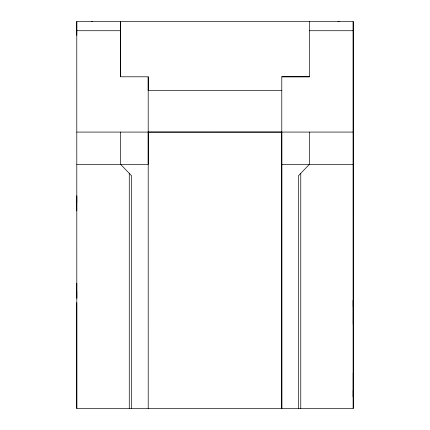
<?xml version="1.0" encoding="UTF-8"?>
<svg xmlns="http://www.w3.org/2000/svg" width="430" height="430" viewBox="0 0 430 430"><rect width="100%" height="100%" fill="white"/><g stroke="black" fill="none" stroke-linecap="round" stroke-linejoin="round"><path stroke-width="0.64" d="M76.787 35.33L76.787 21.511L353.18 21.505L353.218 408.478L76.787 408.489L76.787 302.543M76.793 283.193L76.793 298.178L76.787 291.33M76.782 210.888L76.782 195.903L76.787 202.75M120.55 76.798L120.55 21.516L120.556 76.798L148.2 76.798L148.216 408.5M148.194 76.798L148.194 90.622L281.784 90.617M353.175 21.5L353.218 408.478M353.202 372.783L353.197 396.971L353.197 390.488M353.191 324.413L353.197 300.226L353.197 306.708M91.762 21.516L92.692 21.516M337.969 21.5L339.173 21.505M76.798 30.723L120.556 30.723M309.423 30.723L353.18 30.723M76.809 164.335L148.216 164.335L148.2 132.08L281.79 132.075L281.811 408.478L281.784 76.793L309.428 76.793L309.423 21.505M281.784 76.803L309.423 76.798M76.809 132.085L353.213 132.069M281.811 164.319L353.218 164.319M76.787 21.511L76.814 408.5M309.439 132.075L309.45 164.319L298.447 175.757L298.447 408.478M120.567 132.08L120.577 164.335L131.58 175.773L131.58 408.5M300.758 173.349L300.763 408.478M129.269 173.371L129.269 408.5"/></g></svg>
